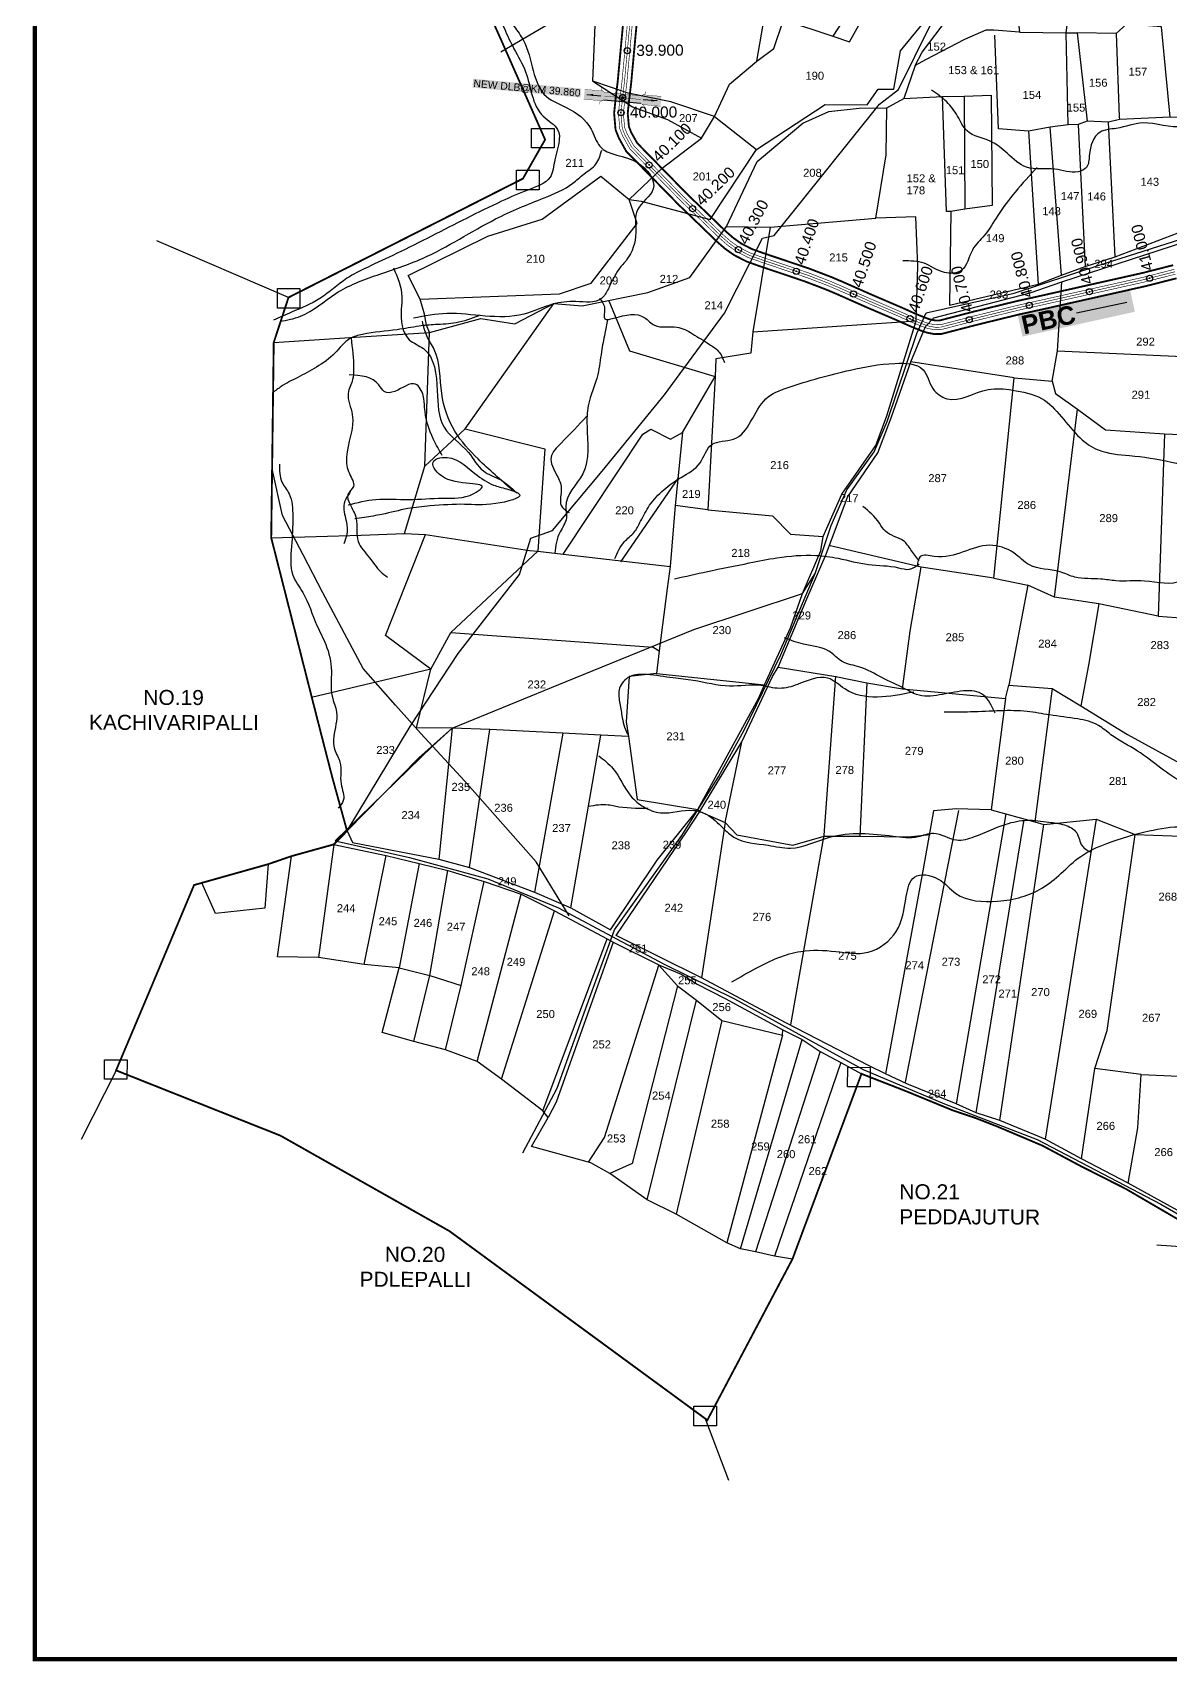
# Model space of a CAD drawing. Header units: inches. Extents: x 203305 to 209081, y 1595524 to 1601295.
# Drawn here: x 203305 to 205153, y 1595524 to 1598170 of the extents above; entities that cross this region are included whole.
import ezdxf
from ezdxf.enums import TextEntityAlignment as Align

# ---------------------------------------------------------------- set-up
doc = ezdxf.new("R2010")
doc.units = ezdxf.units.IN
doc.header["$LTSCALE"] = 15
doc.header["$MEASUREMENT"] = 0
doc.header["$PDMODE"] = 32
doc.header["$PDSIZE"] = 10
doc.linetypes.add('ACAD_ISO02W100', pattern=[15, 12, -3])
doc.linetypes.add('HIDDEN2', pattern=[0.1875, 0.125, -0.0625])
for name, color, linetype in [('BOUNDRY STONES', 240, 'Continuous'), ('CANAL1', 7, 'Continuous'), ('CSMark', 72, 'Continuous'), ('PAPER SIZE', 5, 'Continuous'), ('PLOTS', 7, 'Continuous'), ('PLOTS NO', 7, 'Continuous'), ('ROADS', 1, 'Continuous'), ('STREAMS', 4, 'Continuous'), ('STRUCTURE', 5, 'Continuous'), ('TEXT', 1, 'Continuous'), ('text2', 7, 'Continuous'), ('VILLAGE BOUNDRY', 5, 'Continuous')]:
    doc.layers.add(name, color=color, linetype=linetype)
doc.styles.get("Standard").update_dxf_attribs({"font": 'arial.ttf'})
doc.dimstyles.get("Standard").update_dxf_attribs({"dimtxt": 0.18, "dimasz": 0.18, "dimexe": 0.18, "dimexo": 0.0625, "dimgap": 0.09, "dimtad": 0, "dimtih": 1, "dimtoh": 1, "dimdec": 4, "dimzin": 0, "dimdsep": 46, "dimtxsty": 'Standard', "dimcen": 0.09, "dimadec": 0, "dimazin": 0, "dimtfac": 1, "dimtdec": 4, "dimtofl": 0, "dimtmove": 0, "dimatfit": 3, "dimfxl": 1, "dimtolj": 1, "dimtzin": 0, "dimarcsym": 0})

# ---------------------------------------------------------------- blocks, each defined once
blk = doc.blocks.new('DLB')
at = {"layer": 'STRUCTURE'}
h = blk.add_hatch(dxfattribs=at)
h.set_pattern_fill('DOTS', color=6, scale=20, angle=320.37224793, style=0)
h.paths.add_polyline_path([(769699.5, 1706950), (769699.5, 1706934), (769729.1, 1706934), (769732.1, 1706936), (769792.1, 1706936), (769795.1, 1706934), (769824.7, 1706934), (769824.7, 1706950), (769795.1, 1706950), (769792.1, 1706948), (769732.1, 1706948), (769729.1, 1706950)])
at = {"layer": 'STRUCTURE', "color": 6, "linetype": 'ACAD_ISO02W100', "ltscale": 0.5, "const_width": 0.5}
for points in [[(769699.5, 1706950), (769729.1, 1706950)], [(769699.5, 1706934), (769729.1, 1706934)], [(769795.1, 1706950), (769824.7, 1706950)], [(769795.1, 1706934), (769824.7, 1706934)]]:
    blk.add_lwpolyline(points, dxfattribs=at)
at = {"layer": 'STRUCTURE', "color": 6, "const_width": 0.628}
for points in [[(769726.1, 1706956), (769726.1, 1706952), (769732.1, 1706948), (769792.1, 1706948), (769798.1, 1706952), (769798.1, 1706956)], [(769726.1, 1706928), (769726.1, 1706932), (769732.1, 1706936), (769792.1, 1706936), (769798.1, 1706932), (769798.1, 1706928)], [(769732.1, 1706942), (769792.1, 1706942)]]:
    blk.add_lwpolyline(points, dxfattribs=at)
at = {"layer": 'STRUCTURE', "color": 6}
blk.add_lwpolyline([(769732.1, 1706936), (769792.1, 1706936)], dxfattribs=at)
blk.add_lwpolyline([(769732.1, 1706936), (769792.1, 1706936)], dxfattribs=at)
at = {"layer": 'STRUCTURE', "color": 0}
blk.add_circle((769762.1, 1706942), 1.8, dxfattribs=at)
for points in [[(769703.8, 1706942), (769726.7, 1706942)], [(769818.6, 1706942), (769795.7, 1706942)]]:
    blk.add_leader(points, dimstyle='Standard', override={"dimasz": 10, "dimgap": 0.09, "dimtad": 0}, dxfattribs=at)
blk = doc.blocks.new('PBC')
at = {"layer": 'STRUCTURE', "color": 5, "insert": (13.6, 8.7), "char_height": 30, "width": 181.057, "attachment_point": 1, "rotation": 325.6347, "bg_fill": 1, "box_fill_scale": 1.1, "bg_fill_color": 7, "bg_fill_true_color": 16777215, "bg_fill_transparency": 0}
blk.add_mtext('{\\fArial|b1|i0|c0|p34;\\C256;PBC}', dxfattribs=at)
at = {"layer": 'PAPER SIZE'}
blk.add_leader([(148.6, -102.5), (80.6, -54.7)], dimstyle='Standard', override={"dimasz": 40, "dimgap": 0.09, "dimtad": 0, "dimtfill": 2, "dimtfillclr": 5}, dxfattribs=at)

msp = doc.modelspace()

# ---------------------------------------------------------------- linework, layer by layer
at = {"color": 5, "const_width": 7.28}
msp.add_lwpolyline([(203308.2, 1600797.1), (209077.4, 1600797.1), (209077.4, 1595528), (203308.2, 1595528)], close=True, dxfattribs=at)
at = {"color": 3}
for p in [(204263, 1598064), (204260.3, 1598039.8)]:
    msp.add_point(p, dxfattribs=at)
at = {"layer": 'BOUNDRY STONES'}
for points in [[(204115, 1598014.1), (204151.7, 1598014), (204151.6, 1597982.4), (204114.9, 1597982.5)], [(204090.6, 1597946.2), (204127.2, 1597946.2), (204127.2, 1597914.6), (204090.5, 1597914.6)], [(203702.2, 1597754.1), (203738.9, 1597754), (203738.8, 1597722.4), (203702.2, 1597722.5)], [(203421.4, 1596501.5), (203458, 1596501.4), (203457.9, 1596469.8), (203421.3, 1596469.9)], [(204628.6, 1596489.3), (204665.3, 1596489.2), (204665.2, 1596457.6), (204628.5, 1596457.7)], [(204378.8, 1595938.8), (204415.4, 1595938.7), (204415.4, 1595907.1), (204378.7, 1595907.2)]]:
    msp.add_lwpolyline(points, close=True, dxfattribs=at)
at = {"layer": 'CANAL1', "color": 200, "const_width": 3}
for points in [[(204269.9, 1598250.3), (204255, 1598090.5), (204251.5, 1598061.3), (204249.4, 1598041), (204249.2, 1598038.9), (204251.5, 1598012), (204256.9, 1597998.5), (204268.9, 1597977), (204305.2, 1597940), (204354.6, 1597889.6), (204377.3, 1597867.9), (204416.2, 1597830.3), (204429, 1597819.1), (204443.8, 1597808.6), (204464.2, 1597798.1), (204485.1, 1597790.6), (204533.7, 1597774.3), (204559.5, 1597765.5), (204594, 1597752.3), (204611.2, 1597745), (204659.7, 1597723.5), (204707.8, 1597702.9), (204731.1, 1597692.5), (204748.3, 1597685.5), (204757, 1597682.6), (204769.4, 1597680.1), (204781.1, 1597680.4), (204837, 1597694.9), (204907.7, 1597712.2), (204948.7, 1597721.2), (205113.4, 1597758.2), (205162.8, 1597770.8)], [(204291.6, 1598246.9), (204276.9, 1598088.2), (204273.4, 1598058.9), (204271.3, 1598038.7), (204273.2, 1598017.1), (204276.8, 1598008), (204286.7, 1597990.3), (204320.9, 1597955.4), (204370, 1597905.3), (204392.5, 1597883.8), (204431.1, 1597846.5), (204442.7, 1597836.4), (204455.3, 1597827.4), (204472.9, 1597818.3), (204492.3, 1597811.4), (204540.7, 1597795.1), (204567, 1597786.2), (204602.2, 1597772.7), (204619.9, 1597765.2), (204668.5, 1597743.7), (204716.6, 1597723.1), (204739.7, 1597712.7), (204755.9, 1597706.2), (204762.6, 1597703.9), (204771.3, 1597702.2), (204778.1, 1597702.3), (204831.6, 1597716.2), (204902.7, 1597733.6), (204943.9, 1597742.7), (205108.2, 1597779.6), (205157.3, 1597792.1)]]:
    msp.add_lwpolyline(points, dxfattribs=at)
at = {"layer": 'CANAL1', "color": 5, "ltscale": 4, "const_width": 1}
for points in [[(204276.8, 1598249.2), (204261.9, 1598089.8), (204258.5, 1598060.5), (204256.3, 1598040.2), (204256.2, 1598038.9), (204258.4, 1598013.6), (204263.2, 1598001.6), (204274.6, 1597981.2), (204310.2, 1597944.9), (204359.5, 1597894.6), (204382.2, 1597873), (204421, 1597835.5), (204433.4, 1597824.6), (204447.5, 1597814.6), (204466.9, 1597804.5), (204487.4, 1597797.3), (204535.9, 1597780.9), (204561.9, 1597772.1), (204596.6, 1597758.8), (204613.9, 1597751.4), (204662.5, 1597729.9), (204710.6, 1597709.4), (204733.8, 1597698.9), (204750.7, 1597692.1), (204758.8, 1597689.3), (204770, 1597687.2), (204780.2, 1597687.4), (204835.3, 1597701.7), (204906.1, 1597719), (204947.2, 1597728.1), (205111.7, 1597765), (205161.1, 1597777.5)], [(204284.7, 1598248), (204269.9, 1598089), (204266.5, 1598059.7), (204264.3, 1598039.4), (204264.2, 1598038.8), (204266.3, 1598015.5), (204270.5, 1598005), (204281, 1597986.1), (204315.9, 1597950.5), (204365.1, 1597900.3), (204387.7, 1597878.8), (204426.4, 1597841.4), (204438.3, 1597830.9), (204451.7, 1597821.5), (204470.1, 1597811.9), (204490, 1597804.8), (204538.5, 1597788.5), (204564.6, 1597779.7), (204599.6, 1597766.2), (204617.1, 1597758.7), (204665.7, 1597737.3), (204713.8, 1597716.7), (204736.9, 1597706.3), (204753.5, 1597699.6), (204760.8, 1597697.1), (204770.7, 1597695.2), (204779.1, 1597695.3), (204833.3, 1597709.4), (204904.3, 1597726.8), (204945.4, 1597735.9), (205109.9, 1597772.7), (205159.1, 1597785.3)]]:
    msp.add_lwpolyline(points, dxfattribs=at)
at = {"layer": 'CANAL1', "color": 1, "linetype": 'HIDDEN2', "ltscale": 4, "const_width": 1}
msp.add_lwpolyline([(204280.7, 1598248.6), (204265.9, 1598089.4), (204262.5, 1598060.1), (204260.3, 1598039.8), (204260.2, 1598038.8), (204262.4, 1598014.5), (204266.8, 1598003.3), (204277.8, 1597983.7), (204313, 1597947.7), (204362.3, 1597897.5), (204384.9, 1597875.9), (204423.7, 1597838.4), (204435.9, 1597827.8), (204449.6, 1597818), (204468.5, 1597808.2), (204488.7, 1597801), (204537.2, 1597784.7), (204563.2, 1597775.9), (204598.1, 1597762.5), (204615.5, 1597755.1), (204664.1, 1597733.6), (204712.2, 1597713), (204735.4, 1597702.6), (204752.1, 1597695.8), (204759.8, 1597693.2), (204770.4, 1597691.2), (204779.6, 1597691.4), (204834.3, 1597705.5), (204905.2, 1597722.9), (204946.3, 1597732), (205110.8, 1597768.9), (205160.1, 1597781.4)], dxfattribs=at)
at = {"layer": 'PLOTS'}
for points in [[(204412, 1598033.3), (204480.6, 1597979.7), (204592.1, 1598052.8), (204660.4, 1598052.7), (204678.2, 1598077.9), (204703.5, 1598077.8), (204714.4, 1598140.2), (204791.1, 1598234.2), (204692.8, 1598221.1), (204711.9, 1598265.6), (204754.1, 1598272.5), (204837.9, 1598278.6), (204838.2, 1598261.9), (204851.6, 1598261.5), (204870.2, 1598287), (204947.4, 1598294.7), (204963.4, 1598298.4), (205061.7, 1598298.5), (205079.6, 1598362.6), (205076.7, 1598392.6), (204965.9, 1598393.3), (204970.2, 1598479.1)], [(204651.7, 1598300.9), (204644.6, 1598280.1), (204666.1, 1598261.5), (204644.1, 1598225.4), (204604.7, 1598164)], [(204481.1, 1598123.6), (204498.6, 1598227.2), (204317.2, 1598273.7), (204219.1, 1598195.3)], [(204738, 1598116.4), (204749.3, 1598138), (204792.5, 1598194.4), (204824.4, 1598224), (204851.6, 1598261.5)], [(203696.3, 1597666.5), (203820.1, 1597674.8), (203949.2, 1597682.5), (203944.7, 1597694.5), (203941.2, 1597712.5), (203934.3, 1597737), (203914.4, 1597775.5), (204044.3, 1597839.3), (204132.2, 1597866.7), (204227.8, 1597936.7), (204273.4, 1597898.5), (204327.4, 1597949.7), (204391.3, 1597998.2), (204412, 1598033.3), (204436.7, 1598085.9), (204481.1, 1598123.6), (204508.8, 1598144.1), (204524.4, 1598190.3), (204604.7, 1598164), (204631.3, 1598154.9), (204681.2, 1598244.1)], [(204983.5, 1598169.2), (204988.1, 1598208.1), (204921.1, 1598194.1), (204905.3, 1598189.2), (204907.5, 1598170.5), (204983.5, 1598169.2)], [(204412, 1598033.3), (204341.2, 1598057.2), (204272.2, 1598071.7), (204214.8, 1598091), (204219.1, 1598195.3)], [(204907.5, 1598170.5), (204866.2, 1598173.7), (204852.7, 1598173.7), (204818.3, 1598158.8), (204754.9, 1598125.7), (204738, 1598116.4), (204720, 1598062.6)], [(205152.4, 1598032.6), (205138.2, 1598179.3), (205081.3, 1598183.6), (205064.8, 1598168.3), (205069.7, 1598033.2), (205070.3, 1598028.5)], [(204793.9, 1597727.3), (204937.7, 1597761.3), (204975.8, 1597775.7), (205014.4, 1597790), (205063.2, 1597805.5), (205176.7, 1597848.7), (205202.6, 1597861.5), (205190.1, 1598019), (205187.5, 1598032), (205152.4, 1598032.6), (205070.3, 1598028.5), (205052.4, 1598024.2), (205017.4, 1598025.9), (205002.8, 1598020.5), (204986.6, 1598020), (204957.4, 1598016.3), (204922.3, 1598009.9), (204873.7, 1598013.3), (204867.4, 1598165.8)], [(204986.6, 1598020), (204983.5, 1598169.2), (205001.1, 1598169.2)], [(205064.8, 1598168.3), (205001.1, 1598169.2), (205017.4, 1598025.9)], [(204214.8, 1598091), (204279, 1598049.2), (204335.8, 1598028.7), (204391.3, 1597998.2)], [(204243.3, 1596712.5), (204318.9, 1596825.9), (204385.2, 1596908.2), (204483.6, 1597088.5), (204493.2, 1597110.7), (204535.9, 1597202.8), (204555, 1597258.8), (204584.8, 1597328), (204588.6, 1597351.3), (204618.9, 1597419.9), (204674.2, 1597499.2), (204692.1, 1597547.3), (204739.8, 1597701.9), (204742.3, 1597790.2), (204739.1, 1597870.8), (204674.5, 1597868.4), (204690.9, 1597971.1), (204692, 1598047.4), (204720, 1598062.6), (204782.8, 1598065.9), (204817.6, 1598066.6), (204861.8, 1598068.2), (204863, 1597889.2), (204818.9, 1597883.3), (204796, 1597879.2), (204793.9, 1597727.3)], [(203949.2, 1597682.5), (204032.8, 1597705.4), (204087.8, 1597697), (204151.5, 1597730), (204197.1, 1597725.8), (204304, 1597747.7), (204371.9, 1597772.1), (204431.5, 1597855.1), (204481.3, 1597960.4), (204555.6, 1598022.9), (204598.1, 1598041.9), (204647.2, 1598046.9), (204692, 1598047.4)], [(204796, 1597879.2), (204789, 1597879.5), (204782.8, 1598065.9)], [(204817.6, 1598066.6), (204818.9, 1597883.3)], [(204975.8, 1597775.7), (204957.4, 1598016.3)], [(205002.8, 1598020.5), (205014.4, 1597790)], [(205063.2, 1597805.5), (205052.4, 1598024.2)], [(204922.3, 1598009.9), (204937.7, 1597761.3)], [(204405.4, 1597866.1), (204480.6, 1597979.7)], [(203934.3, 1597737), (204160.7, 1597745.6), (204211.7, 1597762.9), (204286.7, 1597859.7), (204273.4, 1597898.5)], [(204273.4, 1597898.5), (204292.9, 1597895.8), (204405.4, 1597866.1)], [(204431.5, 1597855.1), (204502.6, 1597854), (204674.5, 1597868.4)], [(205190.5, 1596242.8), (205084, 1596301.3), (205008.6, 1596340.7), (204949.4, 1596372.7), (204875.6, 1596402.8), (204837.4, 1596415.3), (204804.5, 1596430.1), (204724.6, 1596462.6), (204690, 1596478.6), (204663.4, 1596491.6), (204528.1, 1596561.7), (204391.2, 1596634.7), (204252.7, 1596703.1), (204367.9, 1596873.2), (204388.6, 1596904.6), (204456.6, 1597017.8), (204506.3, 1597124.2), (204515.6, 1597139.3), (204562, 1597250.3), (204593.6, 1597322.9), (204628, 1597415.1), (204677.7, 1597487.3), (204699, 1597544.1), (204731.1, 1597634.9), (204755.2, 1597692.4), (204768.7, 1597706.8), (204925.2, 1597747.4), (204976.6, 1597764.8), (205201.1, 1597838.1)], [(204502.6, 1597854), (204474.6, 1597683.9), (204739.8, 1597701.9)], [(204898.9, 1597608.9), (204960.8, 1597603.9), (204969.5, 1597653.2), (204976.6, 1597764.8)], [(204007.3, 1597526.2), (204151.5, 1597730)], [(204240.7, 1597734.1), (204274.1, 1597653), (204413.5, 1597611.3)], [(203908.5, 1597356), (203941.8, 1597465.6), (203949.2, 1597682.5)], [(204474.6, 1597683.9), (204471.5, 1597649), (204414.6, 1597640.2), (204413.5, 1597611.3), (204401.2, 1597394.8), (204506.2, 1597385.2), (204535.5, 1597355.3), (204588.6, 1597351.3)], [(204969.5, 1597653.2), (205196.7, 1597642.6)], [(204866, 1597283.6), (204898.9, 1597608.9), (204731.1, 1597634.9)], [(204166.3, 1597322.8), (204295.7, 1597517.6), (204308.6, 1597525.9), (204340.8, 1597509.3), (204360.4, 1597520.5), (204413.5, 1597611.3)], [(204960.8, 1597603.9), (204966.3, 1597583.9), (205002, 1597558.4), (205047.5, 1597524.9), (205143.4, 1597518), (205209, 1597515.3)], [(204964.3, 1597252.9), (205002, 1597558.4)], [(203941.8, 1597465.6), (204007.3, 1597526.2)], [(204007.3, 1597526.2), (204136.4, 1597493.9), (204125.3, 1597327.7)], [(204360.4, 1597520.5), (204348.3, 1597401.6)], [(205143.4, 1597518), (205133, 1597222.2), (205235, 1597214.6)], [(204259.9, 1597310.2), (204354.2, 1597447.2)], [(204401.2, 1597394.8), (204348.3, 1597401.6), (204340.2, 1597302.9), (204335.4, 1597267.2), (204322.2, 1597165.7), (204318.2, 1597128.9), (204273.5, 1597123.9), (204268.6, 1597050.6), (204272.5, 1597026.3), (204286.7, 1596924.5), (204385.2, 1596908.2), (204388.6, 1596904.6), (204429.4, 1596887.1), (204456.6, 1597017.8)], [(203692.2, 1597349.4), (203838.1, 1597353.7), (203908.5, 1597356), (203942.7, 1597354.5), (204111.6, 1597328.8), (204125.3, 1597327.7), (204166.3, 1597322.8), (204340.2, 1597302.9)], [(204272.5, 1597026.3), (204227.7, 1597028.7), (204165.7, 1597032), (204047.1, 1597037.8), (203986.3, 1597040), (203928.4, 1597040.5), (203951.3, 1597135.9), (203877.6, 1597190.7), (203942.7, 1597354.5)], [(203951.3, 1597135.9), (203984.2, 1597195.6), (204125.3, 1597327.7)], [(204866, 1597283.6), (204748, 1597301.4), (204598.2, 1597337)], [(204717.6, 1597104), (204730.3, 1597197.6), (204748, 1597301.4)], [(204866, 1597283.6), (204921.4, 1597272.5), (204890.5, 1597109.8)], [(205133, 1597222.2), (205036.5, 1597241.8), (204964.3, 1597252.9), (204921.4, 1597272.5)], [(205036.5, 1597241.8), (205019.5, 1597142.4), (205007.4, 1597076.6)], [(203984.2, 1597195.6), (204312.7, 1597171.7), (204322.2, 1597165.7)], [(203951.3, 1597135.9), (203757.8, 1597089.7)], [(204318.2, 1597128.9), (204493.2, 1597110.7)], [(204515.6, 1597139.3), (204609.3, 1597123.8), (204659.8, 1597113.9), (204717.6, 1597104), (204884.7, 1597088.1), (204890.5, 1597109.8), (204960.9, 1597104.5), (205007.4, 1597076.6), (205082.9, 1597029.8), (205174.1, 1596980.1), (205244.8, 1596978.5)], [(204608.9, 1597124.5), (204589.6, 1596866.1), (204535.8, 1596558)], [(204659.8, 1597113.9), (204648.1, 1596864.8)], [(204960.9, 1597104.5), (204932.5, 1596887.8)], [(204884.7, 1597088.1), (204861.6, 1596907.6), (204804.5, 1596909.2), (204768.1, 1596906.1), (204750.4, 1596808.2), (204690, 1596478.6)], [(203986.3, 1597040), (203932.2, 1596991.7), (203815.4, 1596873.2)], [(203986.3, 1597040), (203964.4, 1596827.6)], [(204014.2, 1596813.7), (204047.1, 1597037.8)], [(204165.7, 1597032), (204120, 1596773.8)], [(204178.9, 1596748.2), (204227.7, 1597028.7)], [(204808.5, 1596906.2), (204721.8, 1596465.4)], [(204861.6, 1596907.6), (204932.5, 1596887.8), (204947.4, 1596883.7), (205032.1, 1596892.5), (205095.5, 1596867.5), (205185, 1596864), (205249.9, 1596845.6)], [(204429.4, 1596887.1), (204391.2, 1596634.7)], [(204429.4, 1596887.1), (204448.3, 1596867.1), (204539.6, 1596850.2), (204590.1, 1596864.9), (204648.1, 1596864.8), (204727.4, 1596863.8), (204762.3, 1596867.4)], [(204885.5, 1596900.8), (204804.5, 1596430.1)], [(204837.4, 1596415.3), (204914.8, 1596888.7)], [(204875.6, 1596402.8), (204947.4, 1596883.7)], [(205032.1, 1596892.5), (204949.4, 1596372.7)], [(203793.9, 1596851.3), (203769.1, 1596667.8)], [(203793.9, 1596851.3), (203879.1, 1596833.4), (203932.5, 1596820.1), (203979.1, 1596809.1), (204038, 1596790.8), (204098.4, 1596770.4), (204152.1, 1596743.5), (204238, 1596697.7), (204247.9, 1596692.7), (204154.8, 1596432.6), (204142.3, 1596407.8)], [(203815.4, 1596873.2), (203824.5, 1596854.5), (203964.4, 1596827.6), (204014.2, 1596813.7), (204120, 1596773.8), (204178.9, 1596748.2), (204243.3, 1596712.5)], [(205008.6, 1596340.7), (205030.2, 1596487.3), (205050.2, 1596549.3), (205095.5, 1596867.5)], [(204538.8, 1596177.7), (204509.8, 1596182.6), (204478.7, 1596189.5), (204454.4, 1596194.5), (204432, 1596204.4), (204349.9, 1596250.8), (204302.8, 1596274), (204242.1, 1596317), (204211.3, 1596334.4), (204115, 1596360.8), (204142.3, 1596407.8), (204133.6, 1596418.6), (204066.2, 1596469.8), (204026.9, 1596498.7), (203975.1, 1596517.7), (203924.1, 1596531), (203872.4, 1596545.9), (203899.8, 1596651.1), (203843.1, 1596656.1), (203769.1, 1596667.8), (203702.5, 1596668.8), (203725.3, 1596832.3)], [(203843.1, 1596656.1), (203879.1, 1596833.4)], [(203687.3, 1596819.2), (203681.9, 1596747.5), (203601.9, 1596738.9), (203579.7, 1596788.8)], [(203932.5, 1596820.1), (203899.8, 1596651.1)], [(203924.1, 1596531), (203949.8, 1596638.4), (203979.1, 1596809.1)], [(203975.1, 1596517.7), (204000.5, 1596621.9), (204038, 1596790.8)], [(204026.9, 1596498.7), (204098.4, 1596770.4)], [(204066.2, 1596469.8), (204152.1, 1596743.5)], [(204133.6, 1596418.6), (204238, 1596697.7)], [(204247.9, 1596692.7), (204322.7, 1596655.4), (204358, 1596640.4), (204384, 1596624.5), (204429.3, 1596600.9), (204523.1, 1596549.9), (204554.6, 1596534.4), (204583.9, 1596514.8), (204617.4, 1596497.2), (204651, 1596478.7)], [(203899.8, 1596651.1), (203949.8, 1596638.4), (204000.5, 1596621.9)], [(204207.5, 1596335.4), (204233.6, 1596375.4), (204321.8, 1596655.3), (204352.3, 1596621.7), (204383, 1596598.3), (204424.3, 1596565.2), (204522.5, 1596541.6), (204523.1, 1596549.9)], [(204352.3, 1596621.7), (204278.3, 1596333), (204242.1, 1596317)], [(204302.8, 1596274), (204383, 1596598.3)], [(204424.3, 1596565.2), (204349.9, 1596250.8)], [(204522.5, 1596541.6), (204432, 1596204.4)], [(204454.4, 1596194.5), (204554.6, 1596534.4)], [(204583.9, 1596514.8), (204478.7, 1596189.5)], [(204617.4, 1596497.2), (204509.8, 1596182.6)], [(205105.3, 1596477.8), (205030.2, 1596487.3)], [(205084, 1596301.3), (205099.7, 1596391.1), (205105.3, 1596477.8), (205190.7, 1596473.6)]]:
    msp.add_lwpolyline(points, dxfattribs=at)
at = {"layer": 'ROADS'}
for points in [[(204065.3, 1598138.5), (204172.6, 1598201.4), (204256.5, 1598251.7), (204382, 1598321.8), (204568.3, 1598412.5), (204660, 1598483.8), (204688.9, 1598508.6), (204717.9, 1598517.5), (204754, 1598519.9), (204810.6, 1598503), (204842.3, 1598488.1), (204958.1, 1598489.9), (205050.6, 1598482.7), (205099.2, 1598482.9), (205159, 1598533.6), (205184.7, 1598534.9), (205183.8, 1598598.9), (205170.7, 1598636.8), (205174.7, 1598707.8), (205182.9, 1598814.1), (205177.2, 1598892.9), (205156.9, 1598999.5), (205147.4, 1599010.6), (205155.7, 1599153)], [(203815.4, 1596873.2), (203917.9, 1597042.7), (203995.9, 1597161.2), (204095.7, 1597289.8), (204113.7, 1597348.7), (204148.9, 1597361.4), (204229.9, 1597457.7), (204331.1, 1597581.4), (204428.7, 1597714.3), (204490.2, 1597835.8), (204508.9, 1597840.3), (204680, 1598053.8), (204711.1, 1598077.6), (204763.8, 1598183.6), (204853, 1598252.4), (204900.4, 1598333.2), (204905.6, 1598445.3), (204902.7, 1598491)], [(204100.9, 1596350.2), (204156.9, 1596455.3), (204205.6, 1596591.3), (204249.7, 1596712.5), (204359.1, 1596865.5), (204418.7, 1596961.3), (204460.5, 1597037.1), (204520.1, 1597159.3), (204576, 1597291.4), (204601.6, 1597369.5), (204627, 1597427.3), (204671.4, 1597488.9), (204692.8, 1597538.1), (204740.9, 1597681), (204756.2, 1597714.6), (204787.2, 1597721.6), (204899.1, 1597746.5), (205033.7, 1597790.8), (205208.5, 1597846.6)], [(204176.1, 1596735.2), (204122.3, 1596822.9), (204005.9, 1596954.8), (203935.3, 1597031.4), (203893.9, 1597077.6), (203841.3, 1597137.1), (203776.3, 1597259.8), (203744.2, 1597321.6), (203710.8, 1597385.5), (203693.8, 1597461.5)], [(203796.2, 1596857.1), (203954, 1597011.1), (203986.3, 1597040), (204171.2, 1597115.8), (204378.4, 1597200.5), (204555, 1597258.8), (204576, 1597291.4)], [(203796.2, 1596857.1), (203917, 1596830.1), (204043.9, 1596795.6), (204159, 1596748.1), (204237, 1596706.7), (204330.5, 1596656.6), (204444.7, 1596600.7), (204653.8, 1596485.7), (204785.7, 1596430.2), (204936.4, 1596372.2), (205137.4, 1596267.1), (205214.3, 1596222.4), (205234.6, 1596197.7)]]:
    msp.add_lwpolyline(points, dxfattribs=at)
at = {"layer": 'STREAMS'}
for points in [[(206158.6, 1599218.8), (206198.7, 1599250.6), (206262.5, 1599269.2), (206315.7, 1599290.9), (206362.1, 1599333.3), (206374.1, 1599358.3), (206373.6, 1599398.9), (206330.4, 1599404), (206272.8, 1599391.7), (206184.6, 1599368.8), (206093.2, 1599357.1), (205917.6, 1599298.7), (205858.2, 1599288.2), (205761.9, 1599289.7), (205684.3, 1599261.8), (205588.5, 1599243.2), (205507.2, 1599231.6), (205414.5, 1599188), (205381.6, 1599146.7), (205345.2, 1599098.1), (205271.9, 1599062), (205203.7, 1599049), (205168.6, 1599048.5), (205114.2, 1599040.5), (205050.2, 1599060), (205001.4, 1599058.8), (204927.5, 1599025.9), (204860.5, 1598984.8), (204817.2, 1598939.3), (204802.2, 1598911.2), (204752.6, 1598856.9), (204638.4, 1598777.5), (204595.8, 1598725.1), (204548.1, 1598695.2), (204505.5, 1598643.4), (204491.6, 1598609.1), (204467.8, 1598574.7), (204455.2, 1598549.2), (204422, 1598506.1), (204392.5, 1598479.9), (204333.4, 1598426.6), (204299.6, 1598409.2), (204259.5, 1598399.3), (204224.5, 1598380.6), (204200.7, 1598383.2), (204153.1, 1598357), (204086.8, 1598340.3), (204053.5, 1598306.7), (204054, 1598257.3), (204056.5, 1598225.4), (204069.5, 1598206.6), (204087, 1598179.7), (204101.9, 1598157.2), (204139.3, 1598065.9), (204172.4, 1598047.7), (204211.7, 1598013.2), (204226, 1597985.1), (204287.9, 1597958.1), (204312.8, 1597916.1), (204287.1, 1597881.8), (204284.5, 1597844.9), (204269.4, 1597800.6), (204257.4, 1597786.2), (204239.8, 1597753.8), (204228.5, 1597737.8), (204187.2, 1597732.9), (204149, 1597728.6), (204102.7, 1597712.5), (204039.5, 1597709.5), (203977.6, 1597713.4), (203923.2, 1597706.1)], [(203993, 1598324.3), (204022.8, 1598277.5), (204039.3, 1598242.7), (204056, 1598209.4), (204086.5, 1598143.5), (204105.4, 1598106.3), (204134.1, 1598033.9), (204157.3, 1598012.6), (204152.9, 1597963.2), (204145.2, 1597935), (204108.9, 1597914), (204066.3, 1597895.8), (204009.3, 1597868.1), (203895.5, 1597810.8), (203848.4, 1597788.5), (203815.2, 1597770.7), (203771.2, 1597738.1), (203725.4, 1597715.8), (203695.8, 1597702.9)], [(205333.4, 1598011.9), (205277.7, 1598026.7), (205215.4, 1598033.5), (205173.5, 1598017.6), (205108, 1598023.1), (205064.8, 1598014.3), (205038.5, 1598008.2), (205021, 1597970.4), (205016.5, 1597950.8), (205003.1, 1597943.7), (204964.8, 1597948.2), (204919.2, 1597951), (204887.6, 1597973.8), (204860.1, 1597993.4), (204822.7, 1598010), (204807.1, 1598034.1), (204789.4, 1598057.3), (204764.5, 1598076.5)], [(203706.1, 1597700.7), (203739.8, 1597709.1), (203797.2, 1597746.1), (203864.1, 1597776), (203938.1, 1597803.1), (204056.7, 1597867.1), (204135.3, 1597901.4), (204181.9, 1597925), (204200.3, 1597940.2), (204219.6, 1597956.3), (204229.1, 1597979.1)], [(204936.1, 1597950.9), (204900.8, 1597910.9), (204872.2, 1597872.7), (204850.8, 1597840.7), (204831.1, 1597816.7), (204813.7, 1597783.8), (204785.6, 1597780.3), (204752.7, 1597795.1), (204718.4, 1597799.2)], [(203890.6, 1597787.8), (203904.5, 1597740.9), (203903.5, 1597720.6), (203916.5, 1597671), (203939.5, 1597656.5), (203961.8, 1597588.4), (203973, 1597528.8), (204012.6, 1597487.7), (204036.9, 1597457.9), (204063.9, 1597443.8), (204091.3, 1597422.1)], [(204225.6, 1597738), (204233.7, 1597721.3), (204234.1, 1597705), (204248.1, 1597705.9), (204298.8, 1597706.7), (204315, 1597694.4), (204351.1, 1597691.6), (204376.4, 1597680.7), (204404, 1597663.5), (204418.4, 1597652.6), (204428.7, 1597634.1)], [(204029.4, 1597709.7), (203992.4, 1597698.3), (203958.8, 1597695.5), (203932.6, 1597693), (203896.8, 1597687.2), (203840.4, 1597679.7), (203820, 1597672.8), (203795.7, 1597649.4), (203765.5, 1597626.4), (203735.7, 1597609.9), (203708.6, 1597595.1), (203694.2, 1597584.4)], [(204084.1, 1597426.6), (204028.3, 1597477.3), (203990.6, 1597522.4), (203969.1, 1597583.8), (203957, 1597655.2), (203944.9, 1597677.3), (203937.8, 1597701.2)], [(204238.6, 1597703.2), (204234.1, 1597681.1), (204228.6, 1597651.3), (204222.6, 1597614.7), (204207.1, 1597563.7), (204205.2, 1597530.8), (204198.2, 1597453.3), (204170.5, 1597399.6), (204171.9, 1597381.6), (204161.4, 1597359), (204152.7, 1597324.3)], [(203821.9, 1597674.1), (203826, 1597623.3), (203824.3, 1597606.2), (203817.2, 1597583.9), (203823.9, 1597549.8), (203814.4, 1597480), (203819.1, 1597453.5), (203825.6, 1597432.4), (203816.8, 1597419.7), (203819.9, 1597404.2), (203830.2, 1597380.5), (203833.5, 1597343.2), (203852, 1597317), (203869.9, 1597294.4), (203881.2, 1597285.4)], [(204250.3, 1597315.4), (204265.7, 1597342.7), (204281.7, 1597358.3), (204292.3, 1597376.3), (204306.9, 1597402.1), (204358, 1597447.4), (204388.9, 1597471), (204407.8, 1597500.8), (204443.1, 1597509.5), (204495.8, 1597575), (204530.3, 1597592.9), (204582.5, 1597609), (204633, 1597621.7), (204705.4, 1597632.6), (204750.9, 1597622.3), (204767.1, 1597591.5), (204789.8, 1597575.2), (204856.5, 1597590.1), (204896.1, 1597589.2), (204943.6, 1597575.4), (205006, 1597511.6), (205035.3, 1597492.1), (205086.5, 1597482.9), (205154.3, 1597472.2), (205207.3, 1597442.7), (205214.4, 1597406.7), (205227.2, 1597392.1), (205237.7, 1597373.9), (205302.1, 1597364.9), (205355.9, 1597368.5), (205404.4, 1597401.7), (205437.8, 1597425.2), (205499.7, 1597450.4), (205506.3, 1597437.6), (205493.7, 1597408.3), (205466.8, 1597385.8), (205451.7, 1597375.9), (205491.7, 1597407.7), (205506.5, 1597430.7), (205524.5, 1597437), (205547.5, 1597422.1), (205558.3, 1597401.6)], [(203970.1, 1597482.8), (203955.7, 1597509), (203941.4, 1597560.9), (203939.2, 1597580.2), (203926.7, 1597598.7), (203892.8, 1597587.1), (203875.7, 1597586.7), (203867.1, 1597597.5), (203818.9, 1597613.9)], [(204204.4, 1597546.3), (204163.1, 1597503.1), (204146.8, 1597480.1), (204156.2, 1597450.7), (204163.4, 1597429.9), (204163.3, 1597401.9), (204175.9, 1597390.2)], [(203705.6, 1597468.8), (203709.7, 1597439.7), (203721.2, 1597420.7), (203727.2, 1597384.2), (203725.2, 1597335.2), (203727.4, 1597288.5), (203743.5, 1597260.3), (203766.5, 1597206.9), (203780.8, 1597175.9), (203789.9, 1597132.9), (203791.2, 1597091.8), (203798.5, 1597065.9), (203793.8, 1597026.3), (203795.2, 1597006), (203803.9, 1596984.7), (203805.7, 1596949.6), (203809.3, 1596922.8), (203800.9, 1596910.3)], [(203817, 1597402.7), (203862.1, 1597411.6), (203915.3, 1597411.5), (203970.8, 1597413.6), (204021.3, 1597421.1), (204033.5, 1597429.7), (203968.6, 1597449.7), (203956.5, 1597474.5), (203970.1, 1597479.9), (204023.2, 1597453.6), (204053.4, 1597435), (204074.6, 1597428.7), (204095.7, 1597419.6), (204056.9, 1597404.8), (204006.4, 1597403.6), (203950.5, 1597401), (203913.9, 1597396.6), (203872, 1597387.3), (203843.6, 1597382.4), (203827.8, 1597380.2)], [(203820.7, 1597423.9), (203810.7, 1597405), (203813.8, 1597377), (203815.1, 1597355.9), (203810.1, 1597339.6)], [(204744.4, 1597312.2), (204731.2, 1597330), (204719.5, 1597344), (204689.8, 1597359.8), (204680.4, 1597373), (204653, 1597400.3)], [(205246.3, 1597368.9), (205213, 1597355.6), (205199.7, 1597335.1), (205190, 1597309.2), (205170.4, 1597280.4), (205110.9, 1597279.1), (205064.2, 1597279.4), (205039.9, 1597282.3), (204997.7, 1597285.3), (204973.5, 1597293.9), (204923.8, 1597305.2), (204898.3, 1597324.7), (204859.2, 1597337.1), (204769.3, 1597319), (204746.4, 1597318.8), (204741.5, 1597303.7)], [(204347.3, 1597282.6), (204400.6, 1597294.5), (204468.8, 1597308.4), (204513.5, 1597316.8), (204576.8, 1597320.6), (204612.9, 1597316), (204662.5, 1597305.9), (204711.2, 1597300.7), (204728.7, 1597298.2), (204744.8, 1597306.7)], [(204867.9, 1597064.5), (204849.1, 1597093.9), (204777.7, 1597094.1), (204740.3, 1597094.7), (204721.4, 1597104.2), (204684.1, 1597122.2), (204648.2, 1597139.3), (204619.8, 1597148.3), (204597.9, 1597165.3), (204557, 1597176.4), (204525.7, 1597186.9)], [(204735.9, 1597098.7), (204623.7, 1597103.9), (204596.3, 1597121.4), (204546.9, 1597111.1), (204518, 1597104.7), (204487.6, 1597109.3), (204436.7, 1597108.4), (204377.7, 1597117.5), (204345.3, 1597121.6), (204301.9, 1597127.2), (204274.5, 1597123.7), (204258, 1597104.8), (204257.9, 1597082.9), (204261.9, 1597060.5), (204264.8, 1597045.5), (204270.8, 1597030.6)], [(205517.6, 1596885.7), (205457.8, 1596914.3), (205369.6, 1596932.9), (205334.2, 1596932), (205275.3, 1596917.2), (205229, 1596934.3), (205175.7, 1596951.4), (205099.4, 1597003), (205056.1, 1597029.5), (205036.1, 1597044.5), (205002.3, 1597055.1), (204956.4, 1597061.6), (204920, 1597067.2), (204876.6, 1597068.3), (204828.3, 1597066.4), (204785.4, 1597066.1)], [(204224.3, 1596995.1), (204247.2, 1596974.6), (204276.5, 1596929.7), (204297.4, 1596912.2), (204324.3, 1596902.7), (204378.7, 1596906.5), (204398.6, 1596900.5), (204426.5, 1596877.5), (204443.9, 1596863), (204499.2, 1596849.9), (204535.6, 1596845.3), (204599.1, 1596863), (204702.4, 1596864.7), (204743.2, 1596864.1), (204767.7, 1596869.6), (204805.1, 1596858.5), (204834.5, 1596863.9), (204885.9, 1596884.2), (204919.8, 1596890.6), (204955.2, 1596887.5), (204980.6, 1596883), (205000.6, 1596870), (205009.5, 1596849), (205023.4, 1596838.5)], [(204304.4, 1596909.6), (204250, 1596913.2), (204239.6, 1596915.2), (204207.6, 1596912.8)], [(204440.5, 1596628), (204479.9, 1596650.3), (204552.3, 1596677.6), (204609.1, 1596677.4), (204662, 1596676.3), (204707.5, 1596710.1), (204723.6, 1596766.8), (204737.1, 1596798.2), (204775.5, 1596795.1), (204804.4, 1596771.6), (204872.1, 1596759), (204911.1, 1596765.9), (204944, 1596780.2), (204975, 1596804.1), (205007, 1596831.9), (205049.6, 1596852.9), (205118, 1596873.2), (205173.3, 1596880), (205285.9, 1596846.8), (205330.3, 1596838.3), (205384.7, 1596857.6), (205430.6, 1596873.4), (205458.8, 1596869.4), (205498.8, 1596882.7), (205538.7, 1596892.1), (205577.6, 1596880.6), (205591, 1596872.5)]]:
    msp.add_spline(points, degree=3, dxfattribs=at)
at = {"layer": 'text2', "color": 2, "linetype": 'Continuous'}
msp.add_point((204270.7, 1598140.3), dxfattribs=at)
at = {"layer": 'text2', "color": 3, "linetype": 'Continuous'}
for p in [(204306, 1597954.9), (204376.6, 1597883.8), (204451.2, 1597817.2), (204544.9, 1597782.1), (205021.2, 1597748.8), (205118.9, 1597770.9), (204638, 1597745.2), (204923.4, 1597726.9), (204729.8, 1597705.1), (204826, 1597703.4)]:
    msp.add_point(p, dxfattribs=at)
at = {"layer": 'VILLAGE BOUNDRY', "const_width": 3}
msp.add_lwpolyline([(205201.3, 1596221.2), (205080, 1596292), (205006, 1596329.4), (204945, 1596362), (204871.3, 1596393.2), (204835.4, 1596407.2), (204799.6, 1596419.2), (204722.9, 1596450.7), (204651, 1596478.7), (204538.8, 1596177.7), (204400.6, 1595916.2), (203981.6, 1596223.3), (203707, 1596378.4), (203440.2, 1596484.3), (203493.5, 1596610.5), (203566.9, 1596785.3), (203687.3, 1596819.2), (203725.3, 1596832.3), (203793.9, 1596851.3), (203815.4, 1596873.2), (203791.7, 1596959.1), (203768.8, 1597048.2), (203692.2, 1597349.4), (203696.3, 1597666.5), (203720.3, 1597739.6), (204101.1, 1597932.7), (204137.1, 1597996), (204065.3, 1598158.7), (203967.8, 1598375.3)], dxfattribs=at)
at = {"layer": 'VILLAGE BOUNDRY'}
for points in [[(203720.3, 1597739.6), (203506.6, 1597831.7)], [(203440.2, 1596484.3), (203383.3, 1596372.1)], [(205224, 1596194), (205130.8, 1596200.6)], [(204397.8, 1595917.3), (204434.9, 1595818.8)]]:
    msp.add_lwpolyline(points, dxfattribs=at)

# ---------------------------------------------------------------- block references
at = {"layer": 'PAPER SIZE', "rotation": 46.83176126027514}
msp.add_blockref('PBC', (204905.3, 1597693, -8), dxfattribs=at)
at = {"layer": 'STRUCTURE', "color": 0, "rotation": 354.7464586298767}
msp.add_blockref('DLB', (-718558.6, -31225.8), dxfattribs=at)

# ---------------------------------------------------------------- texts
at = {"layer": 'CSMark', "color": 1}
for s, rotation, p in [('39.900', 0.432, (204285.2, 1598140.9)), ('40.000', 0.432, (204274.8, 1598040.4)), ('40.100', 44.4248, (204315.5, 1597964.6)), ('40.200', 44.4248, (204386.1, 1597893.5)), ('40.300', 62.5366, (204457.4, 1597828.2)), ('40.400', 71.3094, (204549.5, 1597793.8)), ('41.000', 104.5432, (205116.5, 1597783.3)), ('40.500', 71.3094, (204642.6, 1597756.9)), ('40.900', 104.5432, (205018.8, 1597761.2)), ('40.800', 104.5432, (204921, 1597739.3)), ('40.600', 71.3094, (204734.5, 1597716.8)), ('40.700', 104.5432, (204823.6, 1597715.8))]:
    msp.add_text(s, height=18, rotation=rotation, dxfattribs=at).set_placement(p, align=Align.MIDDLE_LEFT)
at = {"layer": 'PLOTS NO'}
for s, p in [('152', (204757.9, 1598140.6)), ('190', (204559.9, 1598093.3)), ('153 & 161', (204791.9, 1598102.4)), ('156', (205020.3, 1598081.9)), ('157', (205084.9, 1598099.9)), ('154', (204912.7, 1598062.2)), ('155', (204984.3, 1598041.5)), ('207', (204354.6, 1598024.5)), ('211', (204170, 1597951.7)), ('150', (204827.9, 1597949.9)), ('201', (204376.8, 1597929.7)), ('208', (204556.1, 1597935.7)), ('152 & ', (204724.2, 1597926.7)), ('151', (204787.9, 1597939.9)), ('178', (204724.1, 1597907.1)), ('147', (204974.6, 1597897.8)), ('146', (205017.8, 1597897.3)), ('143', (205104.1, 1597921)), ('148', (204944.5, 1597873.3)), ('149', (204852.9, 1597829.5)), ('210', (204106.4, 1597796)), ('215', (204598.5, 1597798.1)), ('294', (205029.2, 1597787.9)), ('209', (204225.6, 1597760.8)), ('212', (204323.1, 1597763.3)), ('293', (204859.1, 1597737.9)), ('214', (204395.9, 1597720.5)), ('292', (205097.2, 1597661.4)), ('288', (204885, 1597630.9)), ('291', (205089.7, 1597575.2)), ('216', (204502.8, 1597460.9)), ('287', (204759.5, 1597439.7)), ('219', (204359.4, 1597414)), ('217', (204615.8, 1597407.2)), ('286', (204904.2, 1597396.1)), ('220', (204251, 1597387.5)), ('289', (205037.3, 1597374.8)), ('218', (204439.5, 1597318.3)), ('229', (204538.7, 1597216.7)), ('230', (204408.9, 1597192.9)), ('286', (204612.1, 1597184.8)), ('285', (204787.6, 1597181.3)), ('284', (204938, 1597170.9)), ('283', (205120.4, 1597168.6)), ('232', (204108.4, 1597104.6)), ('282', (205098.9, 1597076.1)), ('233', (203862.8, 1596998.2)), ('231', (204334, 1597020.4)), ('279', (204721.4, 1596996.8)), ('280', (204884.3, 1596980.8)), ('277', (204498.6, 1596965)), ('278', (204608.6, 1596965.8)), ('281', (205052.8, 1596947.8)), ('235', (203985, 1596938.3)), ('234', (203903.7, 1596892.4)), ('236', (204054.4, 1596904.3)), ('240', (204400.8, 1596909.3)), ('237', (204148.5, 1596871.5)), ('238', (204245, 1596843.4)), ('239', (204328.1, 1596844.4)), ('249', (204060.3, 1596785)), ('268', (205133.3, 1596760)), ('244', (203798.8, 1596741.2)), ('242', (204331, 1596741.9)), ('245', (203866.7, 1596720.1)), ('246', (203923.5, 1596717.4)), ('247', (203977.3, 1596711.1)), ('276', (204474, 1596727.2)), ('249', (204074.7, 1596654.1)), ('251', (204272.9, 1596675.8)), ('275', (204612.9, 1596663.9)), ('273', (204781.2, 1596654.3)), ('248', (204017.2, 1596638.8)), ('274', (204722.2, 1596648.5)), ('255', (204353, 1596624.1)), ('272', (204847.2, 1596625.7)), ('271', (204873.4, 1596602.5)), ('270', (204926.5, 1596604.9)), ('256', (204408.7, 1596580.6)), ('250', (204122.7, 1596569.4)), ('269', (205003.4, 1596569.7)), ('267', (205106.6, 1596563.2)), ('252', (204213.7, 1596520)), ('254', (204310.7, 1596436.9)), ('264', (204758.7, 1596440)), ('258', (204406.3, 1596391.2)), ('253', (204237.5, 1596367.2)), ('261', (204547.6, 1596366)), ('266', (205032.6, 1596387.7)), ('259', (204471.6, 1596354.3)), ('260', (204513.3, 1596341.8)), ('266', (205126.6, 1596345.1)), ('262', (204565, 1596314.3))]:
    msp.add_text(s, height=13, rotation=359.8583, dxfattribs=at).set_placement(p)
at = {"layer": 'STRUCTURE', "color": 5, "insert": (204021.4, 1598093.6, -1.2), "char_height": 12, "width": 173.793, "attachment_point": 1, "rotation": 354.7465, "bg_fill": 1, "box_fill_scale": 1.1, "bg_fill_color": 7, "bg_fill_true_color": 16777215, "bg_fill_transparency": 0}
msp.add_mtext('NEW DLB@KM 39.860', dxfattribs=at)
at = {"layer": 'TEXT', "char_height": 24.357, "attachment_point": 1, "rotation": 359.8583}
for s, insert, width in [('\\pi92.70103;NO.19 \\P\\pi4.55347;KACHIVARIPALLI', (203391.8, 1597102.5), 279.655), ('NO.21 PEDDAJUTUR', (204712.5, 1596299.4), 228.747), ('\\pi43.72903;NO.20 \\P\\pi2.84106;PDLEPALLI', (203833, 1596197.9), 181.578)]:
    msp.add_mtext(s, dxfattribs=dict(at, insert=insert, width=width))

doc.saveas('drawing.dxf')
